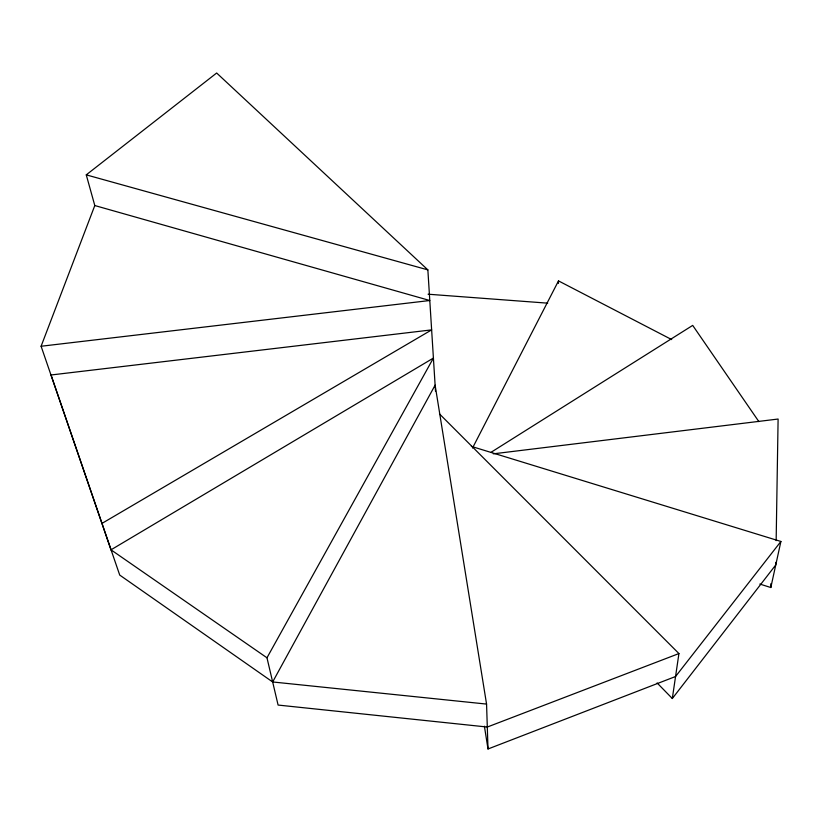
<?xml version="1.0" encoding="UTF-8"?>
<svg xmlns="http://www.w3.org/2000/svg" width="822" height="822" viewBox="0 0 822 822"><rect width="100%" height="100%" fill="white"/><g stroke="black" fill="none" stroke-linecap="round" stroke-linejoin="round"><path stroke-width="1.23" d="M775.804 562.382L775.763 564.94L672.314 698.525L657.117 682.948M776.153 540.629L778.105 419.035L493.262 453.836M759.836 584.052L770.82 587.524L770.882 583.682M558.426 283.446L558.498 280.888L671.697 339.589M672.314 698.525L678.931 653.562L439.482 413.918M770.82 587.524L780.9 541.462L471.366 446.387M678.931 653.562L487.302 727.038L278.093 705.06L266.975 657.795L111.001 549.826L41.1 346.247L94.797 205.541L86.259 174.86L216.659 73.014L427.861 269.883L435.506 391.354M472.537 448.021L558.498 280.888M101.887 523.45L431.642 329.879L51.026 374.986L119.724 575.081L272.657 681.962L435.115 385.158L486.562 704.084L488.011 748.986L675.55 676.516L780.9 541.462M266.975 657.795L433.41 358.073L111.001 549.826M491.155 452.234L692.699 325.399L758.891 421.645M41.1 346.247L429.793 300.513L94.797 205.541M428.077 294.204L547.699 303.164M272.657 681.962L486.562 704.084M86.259 174.86L427.861 269.883M484.394 726.196L488.011 748.986"/></g></svg>
